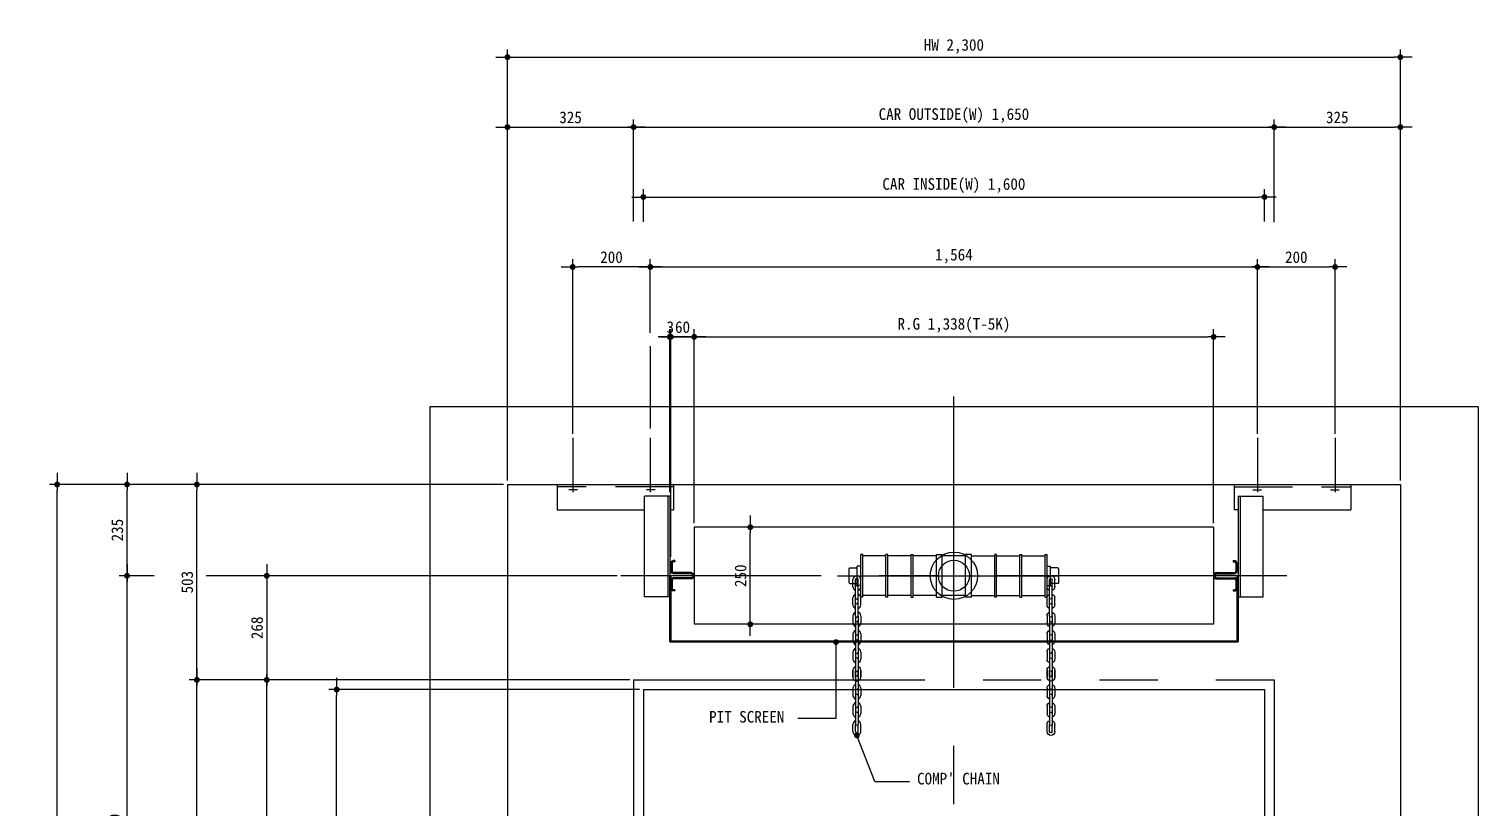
# Model space of a CAD drawing. Extents: x -9109 to 174251, y 57759 to 115528.
# Drawn here: x 142343 to 146076, y 113459 to 115464 of the extents above; entities that cross this region are included whole.
import ezdxf

# ---------------------------------------------------------------- set-up
doc = ezdxf.new("R2010")
doc.units = 0
doc.header["$LTSCALE"] = 600
doc.header["$MEASUREMENT"] = 0
for name, pattern in [('CENTER', [2, 1.25, -0.25, 0.25, -0.25]), ('HIDDEN', [0.375, 0.25, -0.125]), ('PHANTOM', [2.5, 1.25, -0.25, 0.25, -0.25, 0.25, -0.25])]:
    doc.linetypes.add(name, pattern=pattern)
doc.layers.get('0').update_dxf_attribs({"linetype": 'CONTINUOUS'})
for name, color, linetype in [('1', 3, 'CONTINUOUS'), ('2', 4, 'HIDDEN'), ('3', 1, 'CENTER'), ('4', 6, 'PHANTOM'), ('6', 2, 'CONTINUOUS'), ('A-DIMS', 7, 'CONTINUOUS')]:
    doc.layers.add(name, color=color, linetype=linetype)
doc.layers.add('A-MKXS-LEAD', color=7, linetype='CONTINUOUS', lineweight=25)
doc.layers.add('A-MKXS-TEXT1', color=3, linetype='CONTINUOUS', lineweight=25)
doc.styles.add('HY울릉도L', font='')
doc.styles.add('돋움체', font='')
doc.styles.get('HY울릉도L').set_extended_font_data('Dotum')
doc.styles.get('돋움체').set_extended_font_data('DotumChe')
doc.dimstyles.new('CDIM', dxfattribs={"dimtxt": 3, "dimasz": 1.5, "dimexe": 2, "dimexo": 1, "dimgap": 1, "dimtad": 1, "dimdec": 0, "dimrnd": 0.5, "dimzin": 0, "dimdsep": 32, "dimlunit": 6, "dimtxsty": 'HY울릉도L', "dimblk1": '_CIDOT', "dimblk2": '_CIDOT', "dimsah": 1, "dimcen": 5.5, "dimclrd": 2, "dimclre": 2, "dimclrt": 7, "dimadec": 0, "dimazin": 0, "dimtfac": 1, "dimtdec": 0, "dimtix": 1, "dimtmove": 2, "dimatfit": 1, "dimldrblk": '_CIDOT', "dimfxl": 1, "dimtolj": 1, "dimtzin": 0, "dimlwd": -1, "dimarcsym": 0})

# ---------------------------------------------------------------- blocks, each defined once
blk = doc.blocks.new('_CIDOT')
at = {"color": 0, "linetype": 'ByBlock'}
blk.add_line((2, 0), (-1, 0), dxfattribs=at)
at = {"color": 0, "linetype": 'ByBlock', "const_width": 0.5}
blk.add_lwpolyline([(-0.25, 0, 1), (0.25, 0, 1)], format="xyb", close=True, dxfattribs=at)
blk = doc.blocks.new('*D742')
at = {"layer": 'A-DIMS', "lineweight": -2, "transparency": 16777216}
for p, q in [((143925.5, 114967.8), (143925.5, 115051.6)), ((145525.5, 114968.6), (145525.5, 115051.6))]:
    blk.add_line(p, q, dxfattribs=at)
at = {"layer": 'A-DIMS', "transparency": 16777216}
blk.add_line((143940.5, 115031.6), (145510.5, 115031.6), dxfattribs=at)
at = {"layer": 'A-DIMS', "transparency": 16777216, "xscale": 15, "yscale": 15, "zscale": 15, "rotation": 180}
blk.add_blockref('_CIDOT', (143925.5, 115031.6), dxfattribs=at)
at = {"layer": 'A-DIMS', "transparency": 16777216, "xscale": 15, "yscale": 15, "zscale": 15}
blk.add_blockref('_CIDOT', (145525.5, 115031.6), dxfattribs=at)
at = {"layer": 'A-DIMS', "color": 3, "transparency": 16777216, "insert": (144725.5, 115061.2), "char_height": 30, "attachment_point": 5, "style": '돋움체'}
blk.add_mtext('\\A1;{\\C7;CAR INSIDE(W) 1,600}', dxfattribs=at)
blk = doc.blocks.new('*D743')
at = {"layer": 'A-DIMS', "lineweight": -2, "transparency": 16777216}
for p, q in [((143900.5, 114968.6), (143900.5, 115231.6)), ((145550.5, 114966.6), (145550.5, 115231.6))]:
    blk.add_line(p, q, dxfattribs=at)
at = {"layer": 'A-DIMS', "transparency": 16777216}
blk.add_line((143915.5, 115211.6), (145535.5, 115211.6), dxfattribs=at)
at = {"layer": 'A-DIMS', "transparency": 16777216, "xscale": 15, "yscale": 15, "zscale": 15, "rotation": 180}
blk.add_blockref('_CIDOT', (143900.5, 115211.6), dxfattribs=at)
at = {"layer": 'A-DIMS', "transparency": 16777216, "xscale": 15, "yscale": 15, "zscale": 15}
blk.add_blockref('_CIDOT', (145550.5, 115211.6), dxfattribs=at)
at = {"layer": 'A-DIMS', "color": 3, "transparency": 16777216, "insert": (144725.5, 115241.2), "char_height": 30, "attachment_point": 5, "style": '돋움체'}
blk.add_mtext('\\A1;{\\C7;CAR OUTSIDE(W) 1,650}', dxfattribs=at)
blk = doc.blocks.new('*D776')
at = {"layer": 'A-DIMS', "lineweight": -2, "transparency": 16777216}
for p, q in [((143575.5, 114301.6), (143575.5, 115411.6)), ((145875.5, 114301.6), (145875.5, 115411.6))]:
    blk.add_line(p, q, dxfattribs=at)
at = {"layer": 'A-DIMS', "transparency": 16777216}
blk.add_line((143590.5, 115391.6), (145860.5, 115391.6), dxfattribs=at)
at = {"layer": 'A-DIMS', "transparency": 16777216, "xscale": 15, "yscale": 15, "zscale": 15, "rotation": 180}
blk.add_blockref('_CIDOT', (143575.5, 115391.6), dxfattribs=at)
at = {"layer": 'A-DIMS', "transparency": 16777216, "xscale": 15, "yscale": 15, "zscale": 15}
blk.add_blockref('_CIDOT', (145875.5, 115391.6), dxfattribs=at)
at = {"layer": 'A-DIMS', "color": 3, "transparency": 16777216, "insert": (144725.5, 115419.4), "char_height": 30, "attachment_point": 5, "style": '돋움체'}
blk.add_mtext('\\A1;HW 2,300', dxfattribs=at)
blk = doc.blocks.new('*D744')
at = {"layer": 'A-DIMS', "lineweight": -2, "transparency": 16777216}
for p, q in [((144226, 114181.6), (144181, 114181.6)), ((144226, 113931.6), (144181, 113931.6))]:
    blk.add_line(p, q, dxfattribs=at)
at = {"layer": 'A-DIMS', "transparency": 16777216}
blk.add_line((144201, 113946.6), (144201, 114166.6), dxfattribs=at)
at = {"layer": 'A-DIMS', "transparency": 16777216, "xscale": 15, "yscale": 15, "zscale": 15}
for p, rotation in [((144201, 114181.6), 90), ((144201, 113931.6), 270)]:
    blk.add_blockref('_CIDOT', p, dxfattribs=dict(at, rotation=rotation))
at = {"layer": 'A-DIMS', "color": 3, "transparency": 16777216, "insert": (144176, 114056.6), "char_height": 30, "attachment_point": 5, "rotation": 90, "style": '돋움체'}
blk.add_mtext('\\A1;250', dxfattribs=at)
blk = doc.blocks.new('*D745')
at = {"layer": 'A-DIMS', "lineweight": -2, "transparency": 16777216}
for p, q in [((144056.5, 114191.6), (144056.5, 114691.6)), ((145394.5, 114191.6), (145394.5, 114691.6))]:
    blk.add_line(p, q, dxfattribs=at)
at = {"layer": 'A-DIMS', "transparency": 16777216}
blk.add_line((144071.5, 114671.6), (145379.5, 114671.6), dxfattribs=at)
at = {"layer": 'A-DIMS', "transparency": 16777216, "xscale": 15, "yscale": 15, "zscale": 15, "rotation": 180}
blk.add_blockref('_CIDOT', (144056.5, 114671.6), dxfattribs=at)
at = {"layer": 'A-DIMS', "transparency": 16777216, "xscale": 15, "yscale": 15, "zscale": 15}
blk.add_blockref('_CIDOT', (145394.5, 114671.6), dxfattribs=at)
at = {"layer": 'A-DIMS', "color": 3, "transparency": 16777216, "insert": (144725.5, 114701.2), "char_height": 30, "attachment_point": 5, "style": '돋움체'}
blk.add_mtext('\\A1;{\\C7;R.G 1,338(T-5K)}', dxfattribs=at)
blk = doc.blocks.new('*D746')
at = {"layer": 'A-DIMS', "lineweight": -2, "transparency": 16777216}
for p, q in [((145550.5, 114966.6), (145550.5, 115231.6)), ((145875.5, 114301.6), (145875.5, 115231.6))]:
    blk.add_line(p, q, dxfattribs=at)
at = {"layer": 'A-DIMS', "transparency": 16777216}
blk.add_line((145565.5, 115211.6), (145860.5, 115211.6), dxfattribs=at)
at = {"layer": 'A-DIMS', "transparency": 16777216, "xscale": 15, "yscale": 15, "zscale": 15, "rotation": 180}
blk.add_blockref('_CIDOT', (145550.5, 115211.6), dxfattribs=at)
at = {"layer": 'A-DIMS', "transparency": 16777216, "xscale": 15, "yscale": 15, "zscale": 15}
blk.add_blockref('_CIDOT', (145875.5, 115211.6), dxfattribs=at)
at = {"layer": 'A-DIMS', "color": 3, "transparency": 16777216, "insert": (145713, 115236.6), "char_height": 30, "attachment_point": 5, "style": '돋움체'}
blk.add_mtext('\\A1;325', dxfattribs=at)
blk = doc.blocks.new('*D777')
at = {"layer": 'A-DIMS', "lineweight": -2, "transparency": 16777216}
for p, q in [((143575.5, 114301.6), (143575.5, 115231.6)), ((143900.5, 114968.6), (143900.5, 115231.6))]:
    blk.add_line(p, q, dxfattribs=at)
at = {"layer": 'A-DIMS', "transparency": 16777216}
blk.add_line((143590.5, 115211.6), (143885.5, 115211.6), dxfattribs=at)
at = {"layer": 'A-DIMS', "transparency": 16777216, "xscale": 15, "yscale": 15, "zscale": 15, "rotation": 180}
blk.add_blockref('_CIDOT', (143575.5, 115211.6), dxfattribs=at)
at = {"layer": 'A-DIMS', "transparency": 16777216, "xscale": 15, "yscale": 15, "zscale": 15}
blk.add_blockref('_CIDOT', (143900.5, 115211.6), dxfattribs=at)
at = {"layer": 'A-DIMS', "color": 3, "transparency": 16777216, "insert": (143738, 115236.6), "char_height": 30, "attachment_point": 5, "style": '돋움체'}
blk.add_mtext('\\A1;325', dxfattribs=at)
blk = doc.blocks.new('*D751')
at = {"layer": 'A-DIMS', "lineweight": -2, "transparency": 16777216}
for p, q in [((143943.5, 114689.9), (143943.5, 114871.6)), ((145507.5, 114421.6), (145507.5, 114871.6))]:
    blk.add_line(p, q, dxfattribs=at)
at = {"layer": 'A-DIMS', "transparency": 16777216}
blk.add_line((143958.5, 114851.6), (145492.5, 114851.6), dxfattribs=at)
at = {"layer": 'A-DIMS', "transparency": 16777216, "xscale": 15, "yscale": 15, "zscale": 15, "rotation": 180}
blk.add_blockref('_CIDOT', (143943.5, 114851.6), dxfattribs=at)
at = {"layer": 'A-DIMS', "transparency": 16777216, "xscale": 15, "yscale": 15, "zscale": 15}
blk.add_blockref('_CIDOT', (145507.5, 114851.6), dxfattribs=at)
at = {"layer": 'A-DIMS', "color": 3, "transparency": 16777216, "insert": (144725.5, 114879.4), "char_height": 30, "attachment_point": 5, "style": '돋움체'}
blk.add_mtext('\\A1;1,564', dxfattribs=at)
blk = doc.blocks.new('*D778')
at = {"layer": 'A-DIMS', "lineweight": -2, "transparency": 16777216}
for p, q in [((142665.5, 114056.6), (142575.5, 114056.6)), ((142665.5, 112656.6), (142575.5, 112656.6))]:
    blk.add_line(p, q, dxfattribs=at)
at = {"layer": 'A-DIMS', "transparency": 16777216}
blk.add_line((142595.5, 112671.6), (142595.5, 114041.6), dxfattribs=at)
at = {"layer": 'A-DIMS', "transparency": 16777216, "xscale": 15, "yscale": 15, "zscale": 15}
for p, rotation in [((142595.5, 114056.6), 90), ((142595.5, 112656.6), 270)]:
    blk.add_blockref('_CIDOT', p, dxfattribs=dict(at, rotation=rotation))
at = {"layer": 'A-DIMS', "color": 3, "transparency": 16777216, "insert": (142567.6, 113356.6), "char_height": 30, "attachment_point": 5, "rotation": 90, "style": '돋움체'}
blk.add_mtext('\\A1;{\\C7;CTC 1,400}', dxfattribs=at)
blk = doc.blocks.new('*D779')
at = {"layer": 'A-DIMS', "lineweight": -2, "transparency": 16777216}
for p, q in [((143890.5, 113788.6), (142935.5, 113788.6)), ((142785.5, 112656.6), (142975.5, 112656.6))]:
    blk.add_line(p, q, dxfattribs=at)
at = {"layer": 'A-DIMS', "transparency": 16777216}
blk.add_line((142955.5, 112671.6), (142955.5, 113773.6), dxfattribs=at)
at = {"layer": 'A-DIMS', "transparency": 16777216, "xscale": 15, "yscale": 15, "zscale": 15}
for p, rotation in [((142955.5, 113788.6), 90), ((142955.5, 112656.6), 270)]:
    blk.add_blockref('_CIDOT', p, dxfattribs=dict(at, rotation=rotation))
at = {"layer": 'A-DIMS', "color": 3, "transparency": 16777216, "insert": (142927.7, 113222.6), "char_height": 30, "attachment_point": 5, "rotation": 90, "style": '돋움체'}
blk.add_mtext('\\A1;1,132', dxfattribs=at)
blk = doc.blocks.new('*D780')
at = {"layer": 'A-DIMS', "lineweight": -2, "transparency": 16777216}
for p, q in [((143915.5, 113763.6), (143115.5, 113763.6)), ((143915.5, 111663.6), (143115.5, 111663.6))]:
    blk.add_line(p, q, dxfattribs=at)
at = {"layer": 'A-DIMS', "transparency": 16777216}
blk.add_line((143135.5, 111678.6), (143135.5, 113748.6), dxfattribs=at)
at = {"layer": 'A-DIMS', "transparency": 16777216, "xscale": 15, "yscale": 15, "zscale": 15}
for p, rotation in [((143135.5, 113763.6), 90), ((143135.5, 111663.6), 270)]:
    blk.add_blockref('_CIDOT', p, dxfattribs=dict(at, rotation=rotation))
at = {"layer": 'A-DIMS', "color": 3, "transparency": 16777216, "insert": (143105.9, 112713.6), "char_height": 30, "attachment_point": 5, "rotation": 90, "style": '돋움체'}
blk.add_mtext('\\A1;{\\C7;CAR INSIDE(D) 2,100}', dxfattribs=at)
blk = doc.blocks.new('*D781')
at = {"layer": 'A-DIMS', "lineweight": -2, "transparency": 16777216}
for p, q in [((143890.5, 113788.6), (142755.5, 113788.6)), ((143890.5, 111506.6), (142755.5, 111506.6))]:
    blk.add_line(p, q, dxfattribs=at)
at = {"layer": 'A-DIMS', "transparency": 16777216}
blk.add_line((142775.5, 111521.6), (142775.5, 113773.6), dxfattribs=at)
at = {"layer": 'A-DIMS', "transparency": 16777216, "xscale": 15, "yscale": 15, "zscale": 15}
for p, rotation in [((142775.5, 113788.6), 90), ((142775.5, 111506.6), 270)]:
    blk.add_blockref('_CIDOT', p, dxfattribs=dict(at, rotation=rotation))
at = {"layer": 'A-DIMS', "color": 3, "transparency": 16777216, "insert": (142745.9, 112647.6), "char_height": 30, "attachment_point": 5, "rotation": 90, "style": '돋움체'}
blk.add_mtext('\\A1;{\\C7;CAR OUTSIDE(D) 2,282}', dxfattribs=at)
blk = doc.blocks.new('*D782')
at = {"layer": 'A-DIMS', "lineweight": -2, "transparency": 16777216}
for p, q in [((143374.9, 114291.6), (142395.5, 114291.6)), ((143565.5, 114291.6), (143376.2, 114291.6)), ((143374.9, 111391.6), (142395.5, 111391.6)), ((143565.5, 111391.6), (143376.2, 111391.6))]:
    blk.add_line(p, q, dxfattribs=at)
at = {"layer": 'A-DIMS', "transparency": 16777216}
blk.add_line((142415.5, 111406.6), (142415.5, 114276.6), dxfattribs=at)
at = {"layer": 'A-DIMS', "transparency": 16777216, "xscale": 15, "yscale": 15, "zscale": 15}
for p, rotation in [((142415.5, 114291.6), 90), ((142415.5, 111391.6), 270)]:
    blk.add_blockref('_CIDOT', p, dxfattribs=dict(at, rotation=rotation))
at = {"layer": 'A-DIMS', "color": 3, "transparency": 16777216, "insert": (142387.7, 112841.6), "char_height": 30, "attachment_point": 5, "rotation": 90, "style": '돋움체'}
blk.add_mtext('\\A1;HD 2,900', dxfattribs=at)
blk = doc.blocks.new('*D783')
at = {"layer": 'A-DIMS', "lineweight": -2, "transparency": 16777216}
for p, q in [((143857.9, 114056.6), (142935.5, 114056.6)), ((143890.5, 113788.6), (142935.5, 113788.6))]:
    blk.add_line(p, q, dxfattribs=at)
at = {"layer": 'A-DIMS', "transparency": 16777216}
blk.add_line((142955.5, 114041.6), (142955.5, 113803.6), dxfattribs=at)
at = {"layer": 'A-DIMS', "transparency": 16777216, "xscale": 15, "yscale": 15, "zscale": 15}
for p, rotation in [((142955.5, 114056.6), 90), ((142955.5, 113788.6), 270)]:
    blk.add_blockref('_CIDOT', p, dxfattribs=dict(at, rotation=rotation))
at = {"layer": 'A-DIMS', "color": 3, "transparency": 16777216, "insert": (142930.5, 113922.6), "char_height": 30, "attachment_point": 5, "rotation": 90, "style": '돋움체'}
blk.add_mtext('\\A1;268', dxfattribs=at)
blk = doc.blocks.new('*D784')
at = {"layer": 'A-DIMS', "lineweight": -2, "transparency": 16777216}
for p, q in [((143374.9, 114291.6), (142755.5, 114291.6)), ((143565.5, 114291.6), (143376.2, 114291.6)), ((143374.9, 113788.6), (142755.5, 113788.6)), ((143574.9, 113788.6), (143376.2, 113788.6)), ((143890.5, 113788.6), (143576.2, 113788.6))]:
    blk.add_line(p, q, dxfattribs=at)
at = {"layer": 'A-DIMS', "transparency": 16777216}
blk.add_line((142775.5, 113803.6), (142775.5, 114276.6), dxfattribs=at)
at = {"layer": 'A-DIMS', "transparency": 16777216, "xscale": 15, "yscale": 15, "zscale": 15}
for p, rotation in [((142775.5, 114291.6), 90), ((142775.5, 113788.6), 270)]:
    blk.add_blockref('_CIDOT', p, dxfattribs=dict(at, rotation=rotation))
at = {"layer": 'A-DIMS', "color": 3, "transparency": 16777216, "insert": (142750.5, 114040.1), "char_height": 30, "attachment_point": 5, "rotation": 90, "style": '돋움체'}
blk.add_mtext('\\A1;503', dxfattribs=at)
blk = doc.blocks.new('*D755')
at = {"layer": 'A-DIMS', "lineweight": -2, "transparency": 16777216}
for p, q in [((143996.5, 114105.6), (143996.5, 114691.6)), ((144056.5, 114191.6), (144056.5, 114691.6))]:
    blk.add_line(p, q, dxfattribs=at)
at = {"layer": 'A-DIMS', "transparency": 16777216}
blk.add_line((144041.5, 114671.6), (144011.5, 114671.6), dxfattribs=at)
at = {"layer": 'A-DIMS', "transparency": 16777216, "xscale": 15, "yscale": 15, "zscale": 15, "rotation": 180}
blk.add_blockref('_CIDOT', (143996.5, 114671.6), dxfattribs=at)
at = {"layer": 'A-DIMS', "transparency": 16777216, "xscale": 15, "yscale": 15, "zscale": 15}
blk.add_blockref('_CIDOT', (144056.5, 114671.6), dxfattribs=at)
at = {"layer": 'A-DIMS', "color": 3, "transparency": 16777216, "insert": (144026.5, 114696.6), "char_height": 30, "attachment_point": 5, "style": '돋움체'}
blk.add_mtext('\\A1;60', dxfattribs=at)
blk = doc.blocks.new('*D756')
at = {"layer": 'A-DIMS', "transparency": 16777216}
for p, q in [((143978.5, 114671.6), (143963.5, 114671.6)), ((143996.5, 114671.6), (143993.5, 114671.6)), ((144011.5, 114671.6), (144026.5, 114671.6))]:
    blk.add_line(p, q, dxfattribs=at)
at = {"layer": 'A-DIMS', "lineweight": -2, "transparency": 16777216}
for p, q in [((143993.5, 114271.6), (143993.5, 114691.6)), ((143996.5, 114105.6), (143996.5, 114691.6))]:
    blk.add_line(p, q, dxfattribs=at)
at = {"layer": 'A-DIMS', "transparency": 16777216, "xscale": 15, "yscale": 15, "zscale": 15, "rotation": 180}
blk.add_blockref('_CIDOT', (143996.5, 114671.6), dxfattribs=at)
at = {"layer": 'A-DIMS', "transparency": 16777216, "xscale": 15, "yscale": 15, "zscale": 15}
blk.add_blockref('_CIDOT', (143993.5, 114671.6), dxfattribs=at)
at = {"layer": 'A-DIMS', "color": 3, "transparency": 16777216, "insert": (143995, 114696.6), "char_height": 30, "attachment_point": 5, "style": '돋움체'}
blk.add_mtext('\\A1;3', dxfattribs=at)
blk = doc.blocks.new('*D789')
at = {"layer": 'A-DIMS', "lineweight": -2, "transparency": 16777216}
for p, q in [((143374.9, 114291.6), (142575.5, 114291.6)), ((143565.5, 114291.6), (143376.2, 114291.6)), ((142665.5, 114056.6), (142575.5, 114056.6))]:
    blk.add_line(p, q, dxfattribs=at)
at = {"layer": 'A-DIMS', "transparency": 16777216}
blk.add_line((142595.5, 114071.6), (142595.5, 114276.6), dxfattribs=at)
at = {"layer": 'A-DIMS', "transparency": 16777216, "xscale": 15, "yscale": 15, "zscale": 15}
for p, rotation in [((142595.5, 114291.6), 90), ((142595.5, 114056.6), 270)]:
    blk.add_blockref('_CIDOT', p, dxfattribs=dict(at, rotation=rotation))
at = {"layer": 'A-DIMS', "color": 3, "transparency": 16777216, "insert": (142570.5, 114174.1), "char_height": 30, "attachment_point": 5, "rotation": 90, "style": '돋움체'}
blk.add_mtext('\\A1;235', dxfattribs=at)
blk = doc.blocks.new('6본(GM2)')
at = {"layer": '2'}
for p, q in [((-240, -55), (-240, 55)), ((-235, 55), (-240, 55)), ((-235, -55), (-235, 55)), ((-175, 51), (-235, 51)), ((-175, -55), (-175, 55)), ((-170, 55), (-175, 55)), ((-170, -55), (-170, 55)), ((-110, 51), (-170, 51)), ((-110, -55), (-110, 55)), ((-110, 55), (-105, 55)), ((-105, -55), (-105, 55)), ((-45, 51), (-105, 51)), ((-45, -55), (-45, 55)), ((-45, 55), (-30, 55)), ((-30, -55), (-30, 55)), ((30, 51), (-30, 51)), ((30, -55), (30, 55)), ((45, 55), (30, 55)), ((45, -55), (45, 55)), ((45, 51), (105, 51)), ((105, -55), (105, 55)), ((110, 55), (105, 55)), ((110, -55), (110, 55)), ((110, 51), (170, 51)), ((170, -55), (170, 55)), ((170, 55), (175, 55)), ((175, -55), (175, 55)), ((175, 51), (235, 51)), ((235, -55), (235, 55)), ((235, 55), (240, 55)), ((240, -55), (240, 55)), ((-270, 18), (-268, 20)), ((-270, -18), (-270, 18)), ((-268, 20), (-248.8, 20)), ((-248.8, -25), (-248.8, 25)), ((-240, 25), (-248.8, 25)), ((240, 25), (248.8, 25)), ((248.8, -25), (248.8, 25)), ((268, 20), (248.8, 20)), ((270, 18), (268, 20)), ((270, -18), (270, 18)), ((-268, -20), (-270, -18)), ((-268, -20), (-248.8, -20)), ((-240, -25), (-248.8, -25)), ((240, -25), (248.8, -25)), ((268, -20), (248.8, -20)), ((268, -20), (270, -18)), ((-235, -55), (-240, -55)), ((-175, -51), (-235, -51)), ((-170, -55), (-175, -55)), ((-110, -51), (-170, -51)), ((-110, -55), (-105, -55)), ((-45, -51), (-105, -51)), ((-45, -55), (-30, -55)), ((30, -51), (-30, -51)), ((45, -55), (30, -55)), ((45, -51), (105, -51)), ((110, -55), (105, -55)), ((110, -51), (170, -51)), ((170, -55), (175, -55)), ((175, -51), (235, -51)), ((235, -55), (240, -55))]:
    blk.add_line(p, q, dxfattribs=at)
at = {"layer": '3'}
blk.add_line((-300, 0), (270, 0), dxfattribs=at)
blk = doc.blocks.new('*D772')
at = {"layer": 'A-DIMS', "lineweight": -2, "transparency": 16777216}
for p, q in [((143743.5, 114421.6), (143743.5, 114871.6)), ((143943.5, 114681.6), (143943.5, 114871.6))]:
    blk.add_line(p, q, dxfattribs=at)
at = {"layer": 'A-DIMS', "transparency": 16777216}
blk.add_line((143928.5, 114851.6), (143758.5, 114851.6), dxfattribs=at)
at = {"layer": 'A-DIMS', "transparency": 16777216, "xscale": 15, "yscale": 15, "zscale": 15, "rotation": 180}
blk.add_blockref('_CIDOT', (143743.5, 114851.6), dxfattribs=at)
at = {"layer": 'A-DIMS', "transparency": 16777216, "xscale": 15, "yscale": 15, "zscale": 15}
blk.add_blockref('_CIDOT', (143943.5, 114851.6), dxfattribs=at)
at = {"layer": 'A-DIMS', "color": 3, "transparency": 16777216, "insert": (143843.5, 114876.6), "char_height": 30, "attachment_point": 5, "style": '돋움체'}
blk.add_mtext('\\A1;200', dxfattribs=at)
blk = doc.blocks.new('*D773')
at = {"layer": 'A-DIMS', "lineweight": -2, "transparency": 16777216}
for p, q in [((145507.5, 114421.6), (145507.5, 114871.6)), ((145707.5, 114421.6), (145707.5, 114871.6))]:
    blk.add_line(p, q, dxfattribs=at)
at = {"layer": 'A-DIMS', "transparency": 16777216}
blk.add_line((145522.5, 114851.6), (145692.5, 114851.6), dxfattribs=at)
at = {"layer": 'A-DIMS', "transparency": 16777216, "xscale": 15, "yscale": 15, "zscale": 15, "rotation": 180}
blk.add_blockref('_CIDOT', (145507.5, 114851.6), dxfattribs=at)
at = {"layer": 'A-DIMS', "transparency": 16777216, "xscale": 15, "yscale": 15, "zscale": 15}
blk.add_blockref('_CIDOT', (145707.5, 114851.6), dxfattribs=at)
at = {"layer": 'A-DIMS', "color": 3, "transparency": 16777216, "insert": (145607.5, 114876.6), "char_height": 30, "attachment_point": 5, "style": '돋움체'}
blk.add_mtext('\\A1;200', dxfattribs=at)
blk = doc.blocks.new('T-5K')
at = {"layer": '1'}
for p, q in [((-10, 39), (-6.2, 39)), ((-10, 39), (-10, 35.8)), ((-51.8, 8.2), (-6.2, 8.2)), ((-51.8, 5), (-6.2, 5)), ((-10, 35.8), (-6.2, 35.8)), ((-3.2, 32.8), (-3.2, 11.2)), ((0, 32.8), (0, 11.2)), ((-51.8, -5), (-6.2, -5)), ((-51.8, -8.2), (-6.2, -8.2)), ((-10, -35.8), (-6.2, -35.8)), ((-10, -35.8), (-10, -39)), ((-3.2, -11.2), (-3.2, -32.8)), ((0, -11.2), (0, -32.8)), ((-10, -39), (-6.2, -39))]:
    blk.add_line(p, q, dxfattribs=at)
for centre, radius, start, end in [((-6.2, 32.8), 6.2, 0, 90), ((-51.8, 0), 8.2, 90, 270), ((-51.8, 0), 5, 90, 270), ((-6.2, 32.8), 3, 0, 90), ((-6.2, 11.2), 3, 270, 0), ((-6.2, 11.2), 6.2, 270, 0), ((-6.2, -11.2), 6.2, 0, 90), ((-6.2, -11.2), 3, 0, 90), ((-6.2, -32.8), 3, 270, 0), ((-6.2, -32.8), 6.2, 270, 0)]:
    blk.add_arc(centre, radius, start, end, dxfattribs=at)
blk = doc.blocks.new('A$C0A223C6D')
at = {"color": 3}
for p, q in [((-10, -18.4), (-10, 0)), ((-3.4, -18.4), (-3.4, 0)), ((3.4, -18.4), (3.4, 0)), ((10, -18.4), (10, 0)), ((-3.4, -46.6), (-3.4, -18.4)), ((3.4, -46.6), (3.4, -18.4)), ((-10, -65), (-10, -46.6)), ((-3.4, -74.8), (-3.4, -46.6)), ((-3.4, -65), (-3.4, -46.6)), ((3.4, -74.8), (3.4, -46.6)), ((3.4, -65), (3.4, -46.6)), ((10, -65), (10, -46.6)), ((-10, -93.2), (-10, -111.5)), ((-3.4, -93.2), (-3.4, -74.8)), ((-3.4, -93.2), (-3.4, -111.5)), ((-3.4, -111.5), (-3.4, -129.9)), ((3.4, -93.2), (3.4, -74.8)), ((3.4, -93.2), (3.4, -111.5)), ((3.4, -111.5), (3.4, -129.9)), ((10, -93.2), (10, -111.5)), ((-10, -139.7), (-10, -158.1)), ((-3.4, -129.9), (-3.4, -158.1)), ((-3.4, -139.7), (-3.4, -158.1)), ((3.4, -129.9), (3.4, -158.1)), ((3.4, -139.7), (3.4, -158.1)), ((10, -139.7), (10, -158.1)), ((-10, -186.3), (-10, -204.7)), ((-3.4, -158.1), (-3.4, -232.8)), ((-3.4, -176.5), (-3.4, -204.7)), ((-3.4, -186.3), (-3.4, -204.7)), ((3.4, -158.1), (3.4, -232.8)), ((3.4, -176.5), (3.4, -204.7)), ((3.4, -186.3), (3.4, -204.7)), ((10, -186.3), (10, -204.7)), ((-10, -251.2), (-10, -232.8)), ((-10, -232.9), (-10, -251.3)), ((-3.4, -251.2), (-3.4, -232.8)), ((-3.4, -232.9), (-3.4, -251.3)), ((-3.4, -251.3), (-3.4, -269.6)), ((3.4, -251.2), (3.4, -232.8)), ((3.4, -232.9), (3.4, -251.3)), ((3.4, -251.3), (3.4, -269.6)), ((10, -251.2), (10, -232.8)), ((10, -232.9), (10, -251.3)), ((-10, -279.5), (-10, -297.9)), ((-3.4, -269.6), (-3.4, -297.9)), ((-3.4, -279.5), (-3.4, -297.9)), ((-3.4, -297.9), (-3.4, -372.6)), ((3.4, -269.6), (3.4, -297.9)), ((3.4, -279.5), (3.4, -297.9)), ((3.4, -297.9), (3.4, -372.6)), ((10, -279.5), (10, -297.9)), ((-10, -326.1), (-10, -344.4)), ((-3.4, -316.2), (-3.4, -344.4)), ((-3.4, -326.1), (-3.4, -344.4)), ((3.4, -316.2), (3.4, -344.4)), ((3.4, -326.1), (3.4, -344.4)), ((10, -326.1), (10, -344.4)), ((-10, -391), (-10, -372.6)), ((-3.4, -391), (-3.4, -372.6)), ((3.4, -391), (3.4, -372.6)), ((10, -391), (10, -372.6))]:
    blk.add_line(p, q, dxfattribs=at)
for centre, radius, start, end in [((0, 0), 10, 0, 180), ((0, 0), 3.38, 0, 180), ((0, -18.4), 10, 180, 250.2664), ((0, -46.6), 10, 109.7336, 180), ((0, -18.4), 3.38, 0, 180), ((0, -18.4), 10, 289.7336, 0), ((0, -46.6), 10, 0, 70.2664), ((0, -65), 10, 180, 250.2664), ((0, -46.6), 3.38, 180, 0), ((0, -65), 3.38, 0, 180), ((0, -65), 10, 289.7336, 0), ((0, -93.1), 10, 109.7336, 180), ((0, -111.5), 10, 180, 250.2664), ((0, -93.2), 3.38, 180, 0), ((0, -111.5), 3.38, 0, 180), ((0, -93.1), 10, 0, 70.2664), ((0, -111.5), 10, 289.7336, 0), ((0, -139.7), 10, 109.7336, 180), ((0, -139.7), 3.38, 180, 0), ((0, -139.7), 10, 0, 70.2664), ((0, -158.1), 10, 180, 250.2664), ((0, -186.3), 10, 109.7336, 180), ((0, -158.1), 3.38, 0, 180), ((0, -186.3), 3.38, 180, 0), ((0, -158.1), 10, 289.7336, 0), ((0, -186.3), 10, 0, 70.2664), ((0, -204.7), 10, 180, 250.2664), ((0, -232.8), 10, 109.7336, 180), ((0, -232.8), 10, 109.7336, 180), ((0, -204.7), 3.38, 0, 180), ((0, -204.7), 10, 289.7336, 0), ((0, -232.8), 10, 0, 70.2664), ((0, -232.8), 10, 0, 70.2664), ((0, -251.2), 10, 180, 0), ((0, -232.9), 3.38, 180, 0), ((0, -251.3), 3.38, 0, 180), ((0, -279.4), 10, 109.7336, 180), ((0, -297.9), 10, 180, 250.2664), ((0, -279.5), 3.38, 180, 0), ((0, -297.9), 3.38, 0, 180), ((0, -279.4), 10, 0, 70.2664), ((0, -297.9), 10, 289.7336, 0), ((0, -326), 10, 109.7336, 180), ((0, -326.1), 3.38, 180, 0), ((0, -326), 10, 0, 70.2664), ((0, -344.4), 10, 180, 250.2664), ((0, -372.6), 10, 109.7336, 180), ((0, -344.4), 3.38, 0, 180), ((0, -344.4), 10, 289.7336, 0), ((0, -372.6), 10, 0, 70.2664), ((0, -391), 10, 180, 0), ((0, -377.6), 3.38, 0, 180), ((0, -391), 3.38, 180, 0)]:
    blk.add_arc(centre, radius, start, end, dxfattribs=at)

msp = doc.modelspace()

# ---------------------------------------------------------------- linework, layer by layer
for p, q in [((143375.5, 114491.6), (143375.5, 111191.6)), ((146075.5, 114491.6), (143375.5, 114491.6)), ((146075.5, 114491.6), (146075.5, 111191.6)), ((143575.5, 114291.6), (143575.5, 111391.6)), ((143575.5, 114291.6), (145875.5, 114291.6)), ((145875.5, 114291.6), (145875.5, 111391.6)), ((143925.5, 113763.6), (145525.5, 113763.6)), ((143925.5, 113763.6), (143925.5, 111663.6)), ((145525.5, 113763.6), (145525.5, 111663.6))]:
    msp.add_line(p, q)
at = {"layer": '1', "color": 7}
for p, q in [((143743.5, 114411.6), (143743.5, 114272)), ((143943.5, 114411.6), (143943.5, 114272)), ((145507.5, 114411.6), (145507.5, 114272)), ((145707.5, 114411.6), (145707.5, 114272)), ((143755.7, 114278.2), (143733.2, 114278.2)), ((143955.7, 114278.2), (143933.2, 114278.2)), ((145495.4, 114278.2), (145517.8, 114278.2)), ((145695.4, 114278.2), (145717.8, 114278.2))]:
    msp.add_line(p, q, dxfattribs=at)
at = {"layer": '1'}
for p, q in [((143703.5, 114291.6), (143703.5, 114226.6)), ((143928.5, 114002.7), (143928.5, 114261.6)), ((143993.5, 114261.6), (143928.5, 114261.6)), ((143988.5, 114261.6), (143988.5, 114002.7)), ((143993.5, 114261.6), (143993.5, 114002.7)), ((144003.5, 114291.6), (144003.5, 114226.6)), ((145447.5, 114291.6), (145447.5, 114226.6)), ((145457.5, 114261.6), (145457.5, 114002.7)), ((145457.5, 114261.6), (145522.5, 114261.6)), ((145462.5, 114261.6), (145462.5, 114002.7)), ((145522.5, 114002.7), (145522.5, 114261.6)), ((145747.5, 114291.6), (145747.5, 114226.6)), ((143703.5, 114226.6), (143928.5, 114226.6)), ((143993.5, 114226.6), (144003.5, 114226.6)), ((143993.5, 114226.6), (144003.5, 114226.6)), ((145457.5, 114226.6), (145447.5, 114226.6)), ((145457.5, 114226.6), (145447.5, 114226.6)), ((145522.5, 114226.6), (145747.5, 114226.6)), ((145394.5, 114181.6), (144056.5, 114181.6)), ((144056.5, 114181.6), (144056.5, 113931.6)), ((145394.5, 114181.6), (145394.5, 113931.6)), ((143993.5, 114002.7), (143928.5, 114002.7)), ((145457.5, 114002.7), (145522.5, 114002.7)), ((145394.5, 113931.6), (144056.5, 113931.6))]:
    msp.add_line(p, q, dxfattribs=at)
for radius in [61, 61, 40]:
    msp.add_circle((144725.5, 114056.6), radius, dxfattribs=at)
at = {"layer": '2'}
for p, q in [((144003.5, 114285.6), (143703.5, 114285.6)), ((145447.5, 114285.6), (145747.5, 114285.6))]:
    msp.add_line(p, q, dxfattribs=at)
at = {"layer": '3'}
for p, q in [((144725.5, 111368.5), (144725.5, 114551.6)), ((145583.2, 114056.6), (143867.9, 114056.6))]:
    msp.add_line(p, q, dxfattribs=at)
at = {"layer": '4'}
for p, q in [((143900.5, 113788.6), (143900.5, 111506.6)), ((143900.5, 113788.6), (145550.5, 113788.6)), ((145550.5, 113788.6), (145550.5, 111506.6))]:
    msp.add_line(p, q, dxfattribs=at)
at = {"layer": '6'}
for p, q in [((143993.5, 113886.6), (143993.5, 114056.6)), ((143995, 114056.6), (143995, 113886.6)), ((143996.5, 114056.6), (143996.5, 113886.6)), ((145454.5, 114056.6), (145454.5, 113888.8)), ((145456, 114056.6), (145456, 113887.7)), ((145457.5, 114056.6), (145457.5, 113886.6)), ((143993.5, 113888.8), (145454.5, 113888.8)), ((143993.5, 113887.7), (145456, 113887.7)), ((143993.5, 113886.6), (145457.5, 113886.6))]:
    msp.add_line(p, q, dxfattribs=at)
at = {"layer": 'A-DIMS'}
for p, q in [((143943.5, 114647.6), (143943.5, 114435.6)), ((142955.5, 114056.6), (142799.5, 114056.6))]:
    msp.add_line(p, q, dxfattribs=at)
at = {"layer": 'A-MKXS-LEAD'}
for p, q in [((144323.1, 113690.2), (144421.9, 113690.2)), ((144522, 113527.4), (144611.1, 113527.4))]:
    msp.add_line(p, q, dxfattribs=at)
at = {"layer": 'A-MKXS-LEAD', "const_width": 7.5}
for points in [[(144418.2, 113885.9, 1), (144425.7, 113885.9, 1)], [(144471.8, 113645.6, 1), (144479.3, 113645.6, 1)]]:
    msp.add_lwpolyline(points, format="xyb", close=True, dxfattribs=at)
at = {"layer": 'A-MKXS-LEAD'}
for points in [[(144421.9, 113690.2), (144421.9, 113885.9)], [(144522, 113527.4), (144475.6, 113645.6)]]:
    msp.add_lwpolyline(points, dxfattribs=at)

# ---------------------------------------------------------------- block references
for name, p in [('6본(GM2)', (144725.5, 114056.6)), ('A$C0A223C6D', (144475.5, 114046.6))]:
    msp.add_blockref(name, p)
at = {"xscale": -1}
msp.add_blockref('A$C0A223C6D', (144975.5, 114046.6), dxfattribs=at)
at = {"layer": '1', "xscale": -1}
msp.add_blockref('T-5K', (143996.5, 114056.6), dxfattribs=at)
at = {"layer": '1'}
msp.add_blockref('T-5K', (145454.5, 114056.6), dxfattribs=at)

# ---------------------------------------------------------------- texts
at = {"layer": 'A-MKXS-TEXT1', "style": '돋움체'}
for s, p in [('PIT SCREEN', (144094.8, 113678.5)), ("COMP' CHAIN", (144630.6, 113519.3))]:
    msp.add_text(s, height=30, dxfattribs=at).set_placement(p)

# ---------------------------------------------------------------- dimensions: what is measured, and where the dimension line sits
at = {"layer": 'A-DIMS'}
for base, p1, p2, text, picture, middle in [((145875.5, 115391.6), (143575.5, 114291.6), (145875.5, 114291.6), 'HW <>', '*D776', (144725.5, 115419.4)), ((145550.5, 115211.6), (143900.5, 114958.6), (145550.5, 114956.6), '{\\C7;CAR OUTSIDE(W) <>}', '*D743', (144725.5, 115241.2)), ((145525.5, 115031.6), (143925.5, 114957.8), (145525.5, 114958.6), '{\\C7;CAR INSIDE(W) <>}', '*D742', (144725.5, 115061.2)), ((145394.5, 114671.6), (144056.5, 114181.6), (145394.5, 114181.6), '{\\C7;R.G <>(T-5K)}', '*D745', (144725.5, 114701.2))]:
    dim = msp.add_linear_dim(base=base, p1=p1, p2=p2, text=text, dimstyle='CDIM', override={"dimscale": 10, "dimtxsty": '돋움체', "dimclrd": 256, "dimclre": 256, "dimclrt": 3}, dxfattribs=at)
    dim.commit()
    dim.dimension.update_dxf_attribs({"geometry": picture, "text_midpoint": middle})
for base, p1, p2, picture, middle in [((143900.5, 115211.6), (143575.5, 114291.6), (143900.5, 114958.6), '*D777', (143738, 115236.6)), ((145875.5, 115211.6), (145550.5, 114956.6), (145875.5, 114291.6), '*D746', (145713, 115236.6)), ((143743.5, 114851.6), (143943.5, 114671.6), (143743.5, 114411.6), '*D772', (143843.5, 114876.6)), ((145507.5, 114851.6), (143943.5, 114679.9), (145507.5, 114411.6), '*D751', (144725.5, 114879.4)), ((145707.5, 114851.6), (145507.5, 114411.6), (145707.5, 114411.6), '*D773', (145607.5, 114876.6)), ((143993.5, 114671.6), (143996.5, 114095.6), (143993.5, 114261.6), '*D756', (143995, 114696.6)), ((143996.5, 114671.6), (144056.5, 114181.6), (143996.5, 114095.6), '*D755', (144026.5, 114696.6))]:
    dim = msp.add_linear_dim(base=base, p1=p1, p2=p2, dimstyle='CDIM', override={"dimscale": 10, "dimtxsty": '돋움체', "dimclrd": 256, "dimclre": 256, "dimclrt": 3}, dxfattribs=at)
    dim.commit()
    dim.dimension.update_dxf_attribs({"geometry": picture, "text_midpoint": middle})
for base, p1, p2, text, picture, middle in [((142415.5, 114291.6), (143575.5, 111391.6), (143575.5, 114291.6), 'HD <>', '*D782', (142387.7, 112841.6)), ((142595.5, 114056.6), (142675.5, 112656.6), (142675.5, 114056.6), '{\\C7;CTC <>}', '*D778', (142567.6, 113356.6)), ((142775.5, 113788.6), (143900.5, 111506.6), (143900.5, 113788.6), '{\\C7;CAR OUTSIDE(D) <>}', '*D781', (142745.9, 112647.6)), ((143135.5, 113763.6), (143925.5, 111663.6), (143925.5, 113763.6), '{\\C7;CAR INSIDE(D) <>}', '*D780', (143105.9, 112713.6))]:
    dim = msp.add_linear_dim(base=base, p1=p1, p2=p2, angle=90, text=text, dimstyle='CDIM', override={"dimscale": 10, "dimtxsty": '돋움체', "dimclrd": 256, "dimclre": 256, "dimclrt": 3}, dxfattribs=at)
    dim.commit()
    dim.dimension.update_dxf_attribs({"geometry": picture, "text_midpoint": middle})
for base, p1, p2, picture, middle in [((142595.5, 114291.6), (142675.5, 114056.6), (143575.5, 114291.6), '*D789', (142570.5, 114174.1)), ((142775.5, 114291.6), (143900.5, 113788.6), (143575.5, 114291.6), '*D784', (142750.5, 114040.1)), ((144201, 114181.6), (144236, 113931.6), (144236, 114181.6), '*D744', (144176, 114056.6)), ((142955.5, 113788.6), (143867.9, 114056.6), (143900.5, 113788.6), '*D783', (142930.5, 113922.6)), ((142955.5, 113788.6), (142775.5, 112656.6), (143900.5, 113788.6), '*D779', (142927.7, 113222.6))]:
    dim = msp.add_linear_dim(base=base, p1=p1, p2=p2, angle=90, dimstyle='CDIM', override={"dimscale": 10, "dimtxsty": '돋움체', "dimclrd": 256, "dimclre": 256, "dimclrt": 3}, dxfattribs=at)
    dim.commit()
    dim.dimension.update_dxf_attribs({"geometry": picture, "text_midpoint": middle})

doc.saveas('drawing.dxf')
